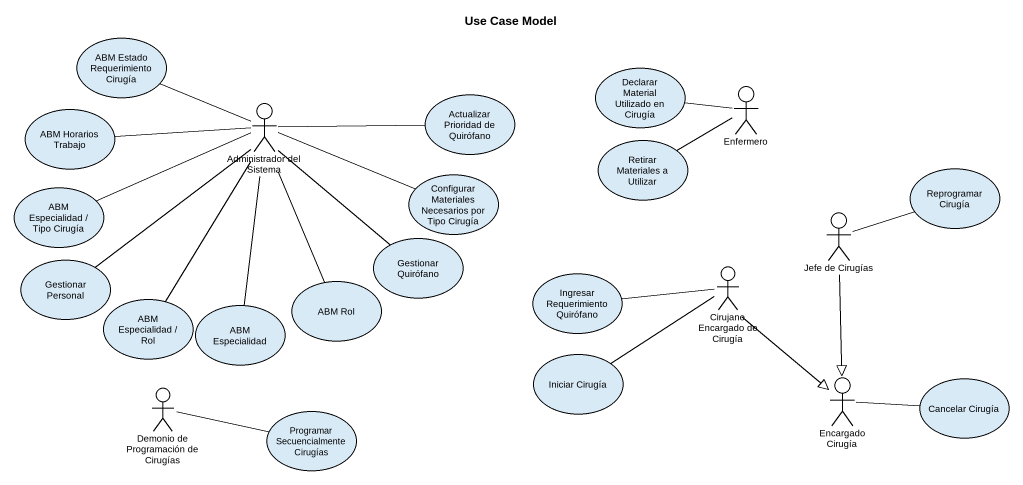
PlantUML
@startuml
title Use Case Model
usecase "ABM Estado Requerimiento Cirugía" as ABM_Estado_Requerimiento
usecase "Declarar Material Utilizado en Cirugía" as Declarar_Material_Utilizado
actor "Administrador del Sistema" as Administrador_del_Sistema
usecase "Actualizar Prioridad de Quirófano" as Actualizar_Prioridad_de
actor Enfermero
usecase "ABM Horarios Trabajo" as ABM_Horarios_Trabajo
usecase "Retirar Materiales a Utilizar" as Retirar_Materiales_a
usecase "Configurar Materiales Necesarios por Tipo Cirugía" as Configurar_Materiales
usecase "Reprogramar Cirugía" as Reprogramar_Cirugía
usecase "ABM Especialidad / Tipo Cirugía" as ABM_Especialidad_Tipo
actor "Jefe de Cirugías" as Jefe_de_Cirugías
usecase "Gestionar Personal" as Gestionar_Personal
usecase "Gestionar Quirófano" as Gestionar_Quirófano
usecase "ABM Especialidad / Rol" as ABM_Especialidad_Rol
usecase "ABM Rol" as ABM_Rol
usecase "Ingresar Requerimiento Quirófano" as Ingresar_Requerimiento
actor "Cirujano Encargado de Cirugía" as Cirujano_Encargado_de
usecase "ABM Especialidad" as ABM_Especialidad
usecase "Iniciar Cirugía" as Iniciar_Cirugía
actor "Encargado Cirugía" as Encargado_Cirugía
usecase "Cancelar Cirugía" as Cancelar_Cirugía
actor "Demonio de Programación de Cirugías" as Demonio_de_Programación_de
usecase "Programar Secuencialmente Cirugías" as Programar_Secuencialmente
Administrador_del_Sistema -left- ABM_Estado_Requerimiento
Administrador_del_Sistema -right- Actualizar_Prioridad_de
Administrador_del_Sistema -left- ABM_Horarios_Trabajo
Administrador_del_Sistema -right- Configurar_Materiales
Administrador_del_Sistema -left- ABM_Especialidad_Tipo
Administrador_del_Sistema -- Gestionar_Personal
Administrador_del_Sistema -- Gestionar_Quirófano
Administrador_del_Sistema -- ABM_Especialidad_Rol
Administrador_del_Sistema -- ABM_Rol
Administrador_del_Sistema -- ABM_Especialidad
Enfermero -left- Declarar_Material_Utilizado
Enfermero -left- Retirar_Materiales_a
Jefe_de_Cirugías -right- Reprogramar_Cirugía
Jefe_de_Cirugías --|> Encargado_Cirugía
Cirujano_Encargado_de -left- Ingresar_Requerimiento
Cirujano_Encargado_de -left- Iniciar_Cirugía
Cirujano_Encargado_de --|> Encargado_Cirugía
Encargado_Cirugía -right- Cancelar_Cirugía
Demonio_de_Programación_de -right- Programar_Secuencialmente
@enduml
